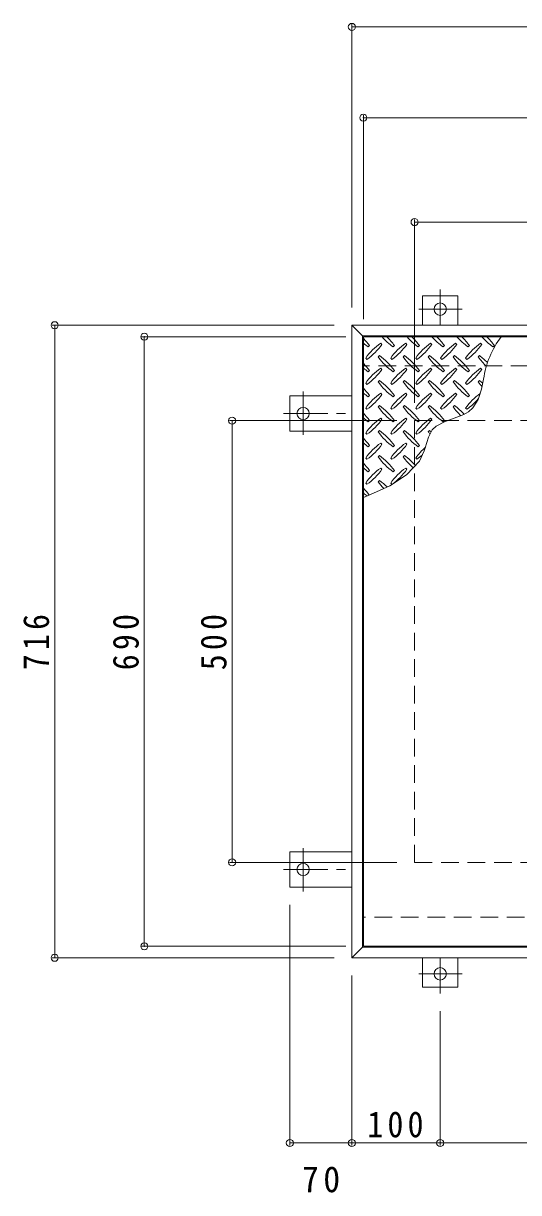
# Model space of a CAD drawing. Units: millimetres at full size, sheet at 1:10. Extents: x -2620 to 2491, y -1962 to 1619.
# Drawn here: x -2383 to -1822, y -41 to 1283 of the extents above; entities that cross this region are included whole.
import ezdxf

# ---------------------------------------------------------------- set-up
doc = ezdxf.new("R2010")
doc.units = ezdxf.units.MM
doc.header["$LTSCALE"] = 10
doc.header["$PDMODE"] = 32
doc.header["$PDSIZE"] = 8
doc.linetypes.add('CHAIN1', pattern=[8, 5, -1, 1, -1])
doc.linetypes.add('DASHED2', pattern=[3, 2, -1])
for name, color, linetype, lineweight in [('0-1_躯体', 2, 'DASHED2', 9), ('0-2_仕上', 3, 'Continuous', 9), ('0-3_建具', 2, 'Continuous', 9), ('0-9', 134, 'Continuous', 5), ('0-E', 3, 'Continuous', 9), ('0-F', 7, 'Continuous', 9)]:
    doc.layers.add(name, color=color, linetype=linetype, lineweight=lineweight)
doc.styles.add('ＭＳ ゴシック', font='')
doc.styles.get('ＭＳ ゴシック').set_extended_font_data('MS Gothic')

msp = doc.modelspace()

# ---------------------------------------------------------------- linework, layer by layer
at = {"layer": '0-1_躯体'}
for p, q in [((-1030.9, 895.01), (-1998.9, 895.01)), ((-1939.9, 333.01), (-1939.9, 833.01)), ((-1939.9, 833.01), (-1089.9, 833.01)), ((-1939.9, 333.01), (-1089.9, 333.01)), ((-1515.4, 271.01), (-1998.9, 271.01))]:
    msp.add_line(p, q, dxfattribs=at)
at = {"layer": '0-2_仕上'}
for points in [[(-1997.9, 238.01), (-1997.9, 928.01), (-1515.4, 928.01)], [(-1515.4, 928.01), (-1515.4, 238.01), (-1997.9, 238.01)]]:
    msp.add_lwpolyline(points, dxfattribs=at)
at = {"layer": '0-3_建具'}
for p, q in [((-2010.9, 225.01), (-2010.9, 941.01)), ((-2010.9, 941.01), (-1998.9, 929.01)), ((-1018.9, 941.01), (-2010.9, 941.01)), ((-1998.9, 237.01), (-1998.9, 929.01)), ((-1030.9, 929.01), (-1998.9, 929.01)), ((-2010.9, 225.01), (-1998.9, 237.01)), ((-1030.9, 237.01), (-1998.9, 237.01)), ((-1018.9, 225.01), (-2010.9, 225.01))]:
    msp.add_line(p, q, dxfattribs=at)
at = {"layer": '0-9'}
for p, q in [((-1992.4, 916.54), (-1990.98, 917.96)), ((-1976.84, 919.37), (-1978.25, 920.79)), ((-1964.11, 916.54), (-1962.7, 917.96)), ((-1948.56, 919.37), (-1949.97, 920.79)), ((-1935.83, 916.54), (-1934.41, 917.96)), ((-1920.27, 919.37), (-1921.69, 920.79)), ((-1907.54, 916.54), (-1906.13, 917.96)), ((-1891.99, 919.37), (-1893.4, 920.79)), ((-1879.26, 916.54), (-1877.85, 917.96)), ((-1863.7, 919.37), (-1865.12, 920.79)), ((-1850.97, 916.54), (-1849.56, 917.96)), ((-1995.23, 903.81), (-1993.81, 902.4)), ((-1979.67, 906.64), (-1981.08, 905.23)), ((-1966.94, 903.81), (-1965.53, 902.4)), ((-1951.38, 906.64), (-1952.8, 905.23)), ((-1938.66, 903.81), (-1937.24, 902.4)), ((-1923.1, 906.64), (-1924.51, 905.23)), ((-1910.37, 903.81), (-1908.96, 902.4)), ((-1894.82, 906.64), (-1896.23, 905.23)), ((-1882.09, 903.81), (-1880.67, 902.4)), ((-1866.53, 906.64), (-1867.95, 905.23)), ((-1992.4, 888.26), (-1990.98, 889.67)), ((-1976.84, 891.09), (-1978.25, 892.5)), ((-1964.11, 888.26), (-1962.7, 889.67)), ((-1948.56, 891.09), (-1949.97, 892.5)), ((-1935.83, 888.26), (-1934.41, 889.67)), ((-1920.27, 891.09), (-1921.69, 892.5)), ((-1907.54, 888.26), (-1906.13, 889.67)), ((-1891.99, 891.09), (-1893.4, 892.5)), ((-1879.26, 888.26), (-1877.85, 889.67)), ((-1863.7, 891.09), (-1865.12, 892.5)), ((-1995.23, 875.53), (-1993.81, 874.12)), ((-1979.67, 878.36), (-1981.08, 876.94)), ((-1966.94, 875.53), (-1965.53, 874.12)), ((-1951.38, 878.36), (-1952.8, 876.94)), ((-1938.66, 875.53), (-1937.24, 874.12)), ((-1923.1, 878.36), (-1924.51, 876.94)), ((-1910.37, 875.53), (-1908.96, 874.12)), ((-1894.82, 878.36), (-1896.23, 876.94)), ((-1882.09, 875.53), (-1880.67, 874.12)), ((-1866.53, 878.36), (-1867.95, 876.94)), ((-1992.4, 859.97), (-1990.98, 861.39)), ((-1976.84, 862.8), (-1978.25, 864.22)), ((-1964.11, 859.97), (-1962.7, 861.39)), ((-1948.56, 862.8), (-1949.97, 864.22)), ((-1935.83, 859.97), (-1934.41, 861.39)), ((-1920.27, 862.8), (-1921.69, 864.22)), ((-1907.54, 859.97), (-1906.13, 861.39)), ((-1891.99, 862.8), (-1893.4, 864.22)), ((-1879.26, 859.97), (-1877.85, 861.39)), ((-1995.23, 847.25), (-1993.81, 845.83)), ((-1979.67, 850.07), (-1981.08, 848.66)), ((-1966.94, 847.25), (-1965.53, 845.83)), ((-1951.38, 850.07), (-1952.8, 848.66)), ((-1938.66, 847.25), (-1937.24, 845.83)), ((-1923.1, 850.07), (-1924.51, 848.66)), ((-1910.37, 847.25), (-1908.96, 845.83)), ((-1894.82, 850.07), (-1896.23, 848.66)), ((-1882.09, 847.25), (-1880.67, 845.83)), ((-1976.84, 834.52), (-1978.25, 835.93)), ((-1948.56, 834.52), (-1949.97, 835.93)), ((-1920.27, 834.52), (-1921.69, 835.93)), ((-1992.4, 831.69), (-1990.98, 833.1)), ((-1979.67, 821.79), (-1981.08, 820.38)), ((-1964.11, 831.69), (-1962.7, 833.1)), ((-1951.38, 821.79), (-1952.8, 820.38)), ((-1935.83, 831.69), (-1934.41, 833.1)), ((-1923.1, 821.79), (-1924.51, 820.38)), ((-1907.54, 831.69), (-1906.13, 833.1)), ((-1995.23, 818.96), (-1993.81, 817.55)), ((-1976.84, 806.23), (-1978.25, 807.65)), ((-1966.94, 818.96), (-1965.53, 817.55)), ((-1948.56, 806.23), (-1949.97, 807.65)), ((-1938.66, 818.96), (-1937.24, 817.55)), ((-1992.4, 803.41), (-1990.98, 804.82)), ((-1964.11, 803.41), (-1962.7, 804.82)), ((-1935.83, 803.41), (-1934.41, 804.82)), ((-1995.23, 790.68), (-1993.81, 789.26)), ((-1979.67, 793.51), (-1981.08, 792.09)), ((-1966.94, 790.68), (-1965.53, 789.26)), ((-1951.38, 793.51), (-1952.8, 792.09)), ((-1938.66, 790.68), (-1937.24, 789.26)), ((-1992.4, 775.12), (-1990.98, 776.54)), ((-1976.84, 777.95), (-1978.25, 779.36)), ((-1964.11, 775.12), (-1962.7, 776.54)), ((-1948.56, 777.95), (-1949.97, 779.36)), ((-1995.23, 762.39), (-1993.81, 760.98)), ((-1979.67, 765.22), (-1981.08, 763.81)), ((-1966.94, 762.39), (-1965.53, 760.98))]:
    msp.add_line(p, q, dxfattribs=at)
msp.add_lwpolyline([(-1997.9, 746.1), (-1989.62, 749.43), (-1967.87, 759.38), (-1948.91, 771.55), (-1934.5, 787.33), (-1928.93, 798.68), (-1927.79, 802.16), (-1926.02, 808.3), (-1924.13, 814.3), (-1921.68, 819.77), (-1919.83, 822.55), (-1915.55, 826.67), (-1905.96, 831.77), (-1894.99, 835.67), (-1884.31, 839.86), (-1878.91, 843.02), (-1874.07, 847.4), (-1867.98, 857.02), (-1864.04, 868.6), (-1861.69, 880.03)], dxfattribs=at)
for centre, radius, start, end in [((-1922.04, 975.59), 72.5, 221.00789, 234.5273), ((-2021.74, 875.88), 72.5, 35.47272, 45.97511), ((-1893.76, 975.59), 72.5, 221.00789, 234.5273), ((-1993.46, 875.88), 72.5, 35.47272, 45.97511), ((-1865.47, 975.59), 72.5, 221.00789, 234.5273), ((-1965.17, 875.88), 72.5, 35.47272, 45.97511), ((-1837.19, 975.59), 72.5, 221.00789, 234.5273), ((-1936.89, 875.88), 72.5, 35.47272, 45.97511), ((-1808.9, 975.59), 72.5, 221.00789, 234.5273), ((-1760.49, 866.27), 102.13, 142.79805, 172.25462), ((-1908.6, 875.88), 72.5, 35.47272, 45.97511), ((-2050.03, 875.88), 72.5, 35.47272, 44.0249), ((-1950.32, 975.59), 72.5, 228.99213, 234.5273), ((-1936.18, 861.74), 72.5, 125.47272, 144.5273), ((-2035.88, 961.44), 72.5, 305.47256, 324.5273), ((-1907.9, 861.74), 72.5, 125.47272, 144.5273), ((-2007.6, 961.44), 72.5, 305.47256, 324.5273), ((-1879.61, 861.74), 72.5, 125.47272, 144.5273), ((-1979.32, 961.44), 72.5, 305.47256, 324.5273), ((-1851.33, 861.74), 72.5, 125.47272, 144.5273), ((-1951.03, 961.44), 72.5, 305.47256, 324.5273), ((-1823.04, 861.74), 72.5, 125.47272, 144.5273), ((-1922.75, 961.44), 72.5, 305.47256, 324.5273), ((-1922.04, 947.3), 72.5, 215.47258, 234.5273), ((-2021.74, 847.6), 72.5, 35.47272, 54.5273), ((-1893.76, 947.3), 72.5, 215.47258, 234.5273), ((-1993.46, 847.6), 72.5, 35.47272, 54.5273), ((-1865.47, 947.3), 72.5, 215.47258, 234.5273), ((-1965.17, 847.6), 72.5, 35.47272, 54.5273), ((-1837.19, 947.3), 72.5, 215.47258, 234.5273), ((-1936.89, 847.6), 72.5, 35.47272, 54.5273), ((-1808.9, 947.3), 72.5, 215.47258, 226.69856), ((-1908.6, 847.6), 72.5, 44.94598, 54.5273), ((-2050.03, 847.6), 72.5, 35.47272, 44.0249), ((-1950.32, 947.3), 72.5, 228.99213, 234.5273), ((-1936.18, 833.46), 72.5, 125.47272, 144.5273), ((-2035.88, 933.16), 72.5, 305.47256, 324.5273), ((-1907.9, 833.46), 72.5, 125.47272, 144.5273), ((-2007.6, 933.16), 72.5, 305.47256, 324.5273), ((-1879.61, 833.46), 72.5, 125.47272, 144.5273), ((-1979.32, 933.16), 72.5, 305.47256, 324.5273), ((-1851.33, 833.46), 72.5, 125.47272, 144.5273), ((-1951.03, 933.16), 72.5, 305.47256, 324.5273), ((-1823.04, 833.46), 72.5, 125.47272, 144.5273), ((-1922.75, 933.16), 72.5, 305.47256, 324.5273), ((-1922.04, 919.02), 72.5, 215.47258, 234.5273), ((-2021.74, 819.32), 72.5, 35.47272, 54.5273), ((-1893.76, 919.02), 72.5, 215.47258, 234.5273), ((-1993.46, 819.32), 72.5, 35.47272, 54.5273), ((-1865.47, 919.02), 72.5, 215.47258, 234.5273), ((-1965.17, 819.32), 72.5, 35.47272, 54.5273), ((-1837.19, 919.02), 72.5, 215.47258, 234.5273), ((-1936.89, 819.32), 72.5, 35.47272, 54.5273), ((-1808.9, 919.02), 72.5, 215.47258, 221.1628), ((-1908.6, 819.32), 72.5, 50.65677, 54.5273), ((-2050.03, 819.32), 72.5, 35.47272, 44.0249), ((-1950.32, 919.02), 72.5, 228.99213, 234.5273), ((-1936.18, 805.17), 72.5, 125.47272, 144.5273), ((-2035.88, 904.88), 72.5, 305.47256, 324.5273), ((-1907.9, 805.17), 72.5, 125.47272, 144.5273), ((-2007.6, 904.88), 72.5, 305.47256, 324.52728), ((-1879.61, 805.17), 72.5, 125.47272, 144.5273), ((-1979.32, 904.88), 72.5, 305.47256, 324.52728), ((-1851.33, 805.17), 72.5, 125.47272, 144.5273), ((-1951.03, 904.88), 72.5, 305.47256, 324.52728), ((-1823.04, 805.17), 72.5, 126.00705, 144.5273), ((-1922.04, 890.73), 72.5, 215.47258, 234.5273), ((-2021.74, 791.03), 72.5, 35.47272, 54.5273), ((-1893.76, 890.73), 72.5, 215.47258, 234.5273), ((-1993.46, 791.03), 72.5, 35.47272, 54.5273), ((-1865.47, 890.73), 72.5, 215.47258, 234.5273), ((-1965.17, 791.03), 72.5, 35.47272, 54.5273), ((-1837.19, 890.73), 72.5, 215.47258, 225.99713), ((-1936.89, 791.03), 72.5, 42.74814, 54.5273), ((-1922.75, 904.88), 72.5, 305.47256, 319.2924), ((-2050.03, 791.03), 72.5, 35.47272, 44.0249), ((-1950.32, 890.73), 72.5, 228.99213, 234.5273), ((-1936.18, 776.89), 72.5, 125.47272, 144.5273), ((-2035.88, 876.59), 72.5, 305.47256, 324.5273), ((-1907.9, 776.89), 72.5, 125.47272, 144.5273), ((-2007.6, 876.59), 72.5, 305.47256, 324.5273), ((-1879.61, 776.89), 72.5, 125.47272, 144.5273), ((-1979.32, 876.59), 72.5, 305.47256, 324.5273), ((-2021.74, 762.75), 72.5, 35.47272, 54.5273), ((-1993.46, 762.75), 72.5, 35.47272, 54.5273), ((-1965.17, 762.75), 72.5, 52.70831, 54.5273), ((-2050.03, 762.75), 72.5, 35.47272, 44.0249), ((-1950.32, 862.45), 72.5, 228.99213, 234.5273), ((-1936.18, 748.6), 72.5, 125.47272, 144.5273), ((-1922.04, 862.45), 72.5, 215.47258, 234.5273), ((-1907.9, 748.6), 72.5, 125.47272, 144.5273), ((-1893.76, 862.45), 72.5, 215.47258, 234.5273), ((-1865.47, 862.45), 72.5, 215.47258, 218.03572), ((-2035.88, 848.31), 72.5, 305.47256, 324.5273), ((-2007.6, 848.31), 72.5, 305.47256, 324.5273), ((-1879.61, 748.6), 72.5, 131.38763, 144.5273), ((-2050.03, 734.46), 72.5, 35.47272, 44.0249), ((-1922.04, 834.16), 72.5, 215.47258, 234.5273), ((-2021.74, 734.46), 72.5, 35.47272, 54.5273), ((-1893.76, 834.16), 72.5, 215.47258, 228.77962), ((-1993.46, 734.46), 72.5, 41.35275, 54.5273), ((-1979.32, 848.31), 72.5, 305.47256, 311.59831), ((-1950.32, 834.16), 72.5, 228.99213, 234.5273), ((-1936.18, 720.32), 72.5, 125.47272, 144.5273), ((-2035.88, 820.02), 72.5, 305.47256, 324.5273), ((-1907.9, 720.32), 72.5, 125.47272, 144.5273), ((-2007.6, 820.02), 72.5, 305.47256, 324.5273), ((-2050.03, 706.18), 72.5, 35.94795, 44.0249), ((-1922.04, 805.88), 72.5, 215.47258, 223.25978), ((-2021.74, 706.18), 72.5, 45.57452, 54.5273), ((-1950.32, 805.88), 72.5, 228.99213, 233.25279)]:
    msp.add_arc(centre, radius, start, end, dxfattribs=at)
at = {"layer": '0-E', "linetype": 'CHAIN1'}
for p, q in [((-1910.9, 981.37), (-1910.9, 941.21)), ((-1886.06, 959.21), (-1934.94, 959.21)), ((-2066.1, 865.85), (-2066.1, 816.97)), ((-2088.25, 841.01), (-2010.9, 841.01)), ((-2066.1, 300.17), (-2066.1, 349.06)), ((-2088.25, 325.01), (-2010.9, 325.01)), ((-1910.9, 184.66), (-1910.9, 224.81)), ((-1886.06, 206.81), (-1934.94, 206.81))]:
    msp.add_line(p, q, dxfattribs=at)
at = {"layer": '0-E'}
for p, q in [((-1930.9, 941.01), (-1930.9, 974.21)), ((-1890.9, 974.21), (-1930.9, 974.21)), ((-1890.9, 941.01), (-1890.9, 974.21)), ((-2010.9, 861.01), (-2081.1, 861.01)), ((-2081.1, 861.01), (-2081.1, 821.01)), ((-2010.9, 821.01), (-2081.1, 821.01)), ((-2010.9, 345.01), (-2081.1, 345.01)), ((-2081.1, 305.01), (-2081.1, 345.01)), ((-2010.9, 305.01), (-2081.1, 305.01)), ((-1930.9, 225.01), (-1930.9, 191.81)), ((-1890.9, 225.01), (-1890.9, 191.81)), ((-1890.9, 191.81), (-1930.9, 191.81))]:
    msp.add_line(p, q, dxfattribs=at)
for centre in [(-1910.9, 959.21), (-2066.1, 841.01), (-2066.1, 325.01), (-1910.9, 206.81)]:
    msp.add_circle(centre, 7, dxfattribs=at)
at = {"layer": '0-F'}
for p, q in [((-2010.9, 1281.73), (-2010.9, 961.01)), ((-2010.9, 1278.73), (-1018.9, 1278.73)), ((-1997.9, 1178.93), (-1997.9, 948.01)), ((-1997.9, 1175.93), (-1515.4, 1175.93)), ((-1939.9, 1060.73), (-1939.9, 853.01)), ((-1939.9, 1057.73), (-1089.9, 1057.73)), ((-2350.3, 941.01), (-2030.9, 941.01)), ((-2347.3, 941.01), (-2347.3, 225.01)), ((-2248.85, 928.01), (-2017.9, 928.01)), ((-2245.85, 238.01), (-2245.85, 928.01)), ((-2149.4, 833.01), (-1959.9, 833.01)), ((-2146.4, 333.01), (-2146.4, 833.01)), ((-2149.4, 333.01), (-1959.9, 333.01)), ((-2081.1, 12.32), (-2081.1, 285.01)), ((-2248.85, 238.01), (-2017.9, 238.01)), ((-2350.3, 225.01), (-2030.9, 225.01)), ((-2010.9, 12.32), (-2010.9, 205.01)), ((-1910.9, 12.32), (-1910.9, 164.66)), ((-2081.1, 15.32), (-2010.9, 15.32)), ((-2010.9, 15.32), (-1910.9, 15.32)), ((-1910.9, 15.32), (-1514.9, 15.32))]:
    msp.add_line(p, q, dxfattribs=at)
for p in [(-2010.9, 1278.73), (-1997.9, 1175.93), (-1939.9, 1057.73), (-2347.3, 941.01), (-2245.85, 928.01), (-2146.4, 833.01), (-2146.4, 333.01), (-2245.85, 238.01), (-2347.3, 225.01), (-2081.1, 15.32), (-2010.9, 15.32), (-1910.9, 15.32)]:
    msp.add_point(p, dxfattribs=at)

# ---------------------------------------------------------------- texts
at = {"layer": '0-F', "color": 2, "char_height": 29.33, "attachment_point": 7, "rotation": 90, "style": 'ＭＳ ゴシック'}
for s, insert in [('\\T1.27;\\W0.9;716', (-2353.3, 550.51)), ('\\T1.27;\\W0.9;690', (-2251.85, 550.51)), ('\\T1.27;\\W0.9;500', (-2152.4, 550.51))]:
    msp.add_mtext(s, dxfattribs=dict(at, insert=insert))
at = {"layer": '0-F', "color": 2, "char_height": 29.33, "attachment_point": 7, "style": 'ＭＳ ゴシック'}
for s, insert in [('\\T1.27;\\W0.9;100', (-1993.4, 21.32)), ('\\T1.27;\\W0.95;70', (-2067.25, -40.86))]:
    msp.add_mtext(s, dxfattribs=dict(at, insert=insert))

doc.saveas('drawing.dxf')
